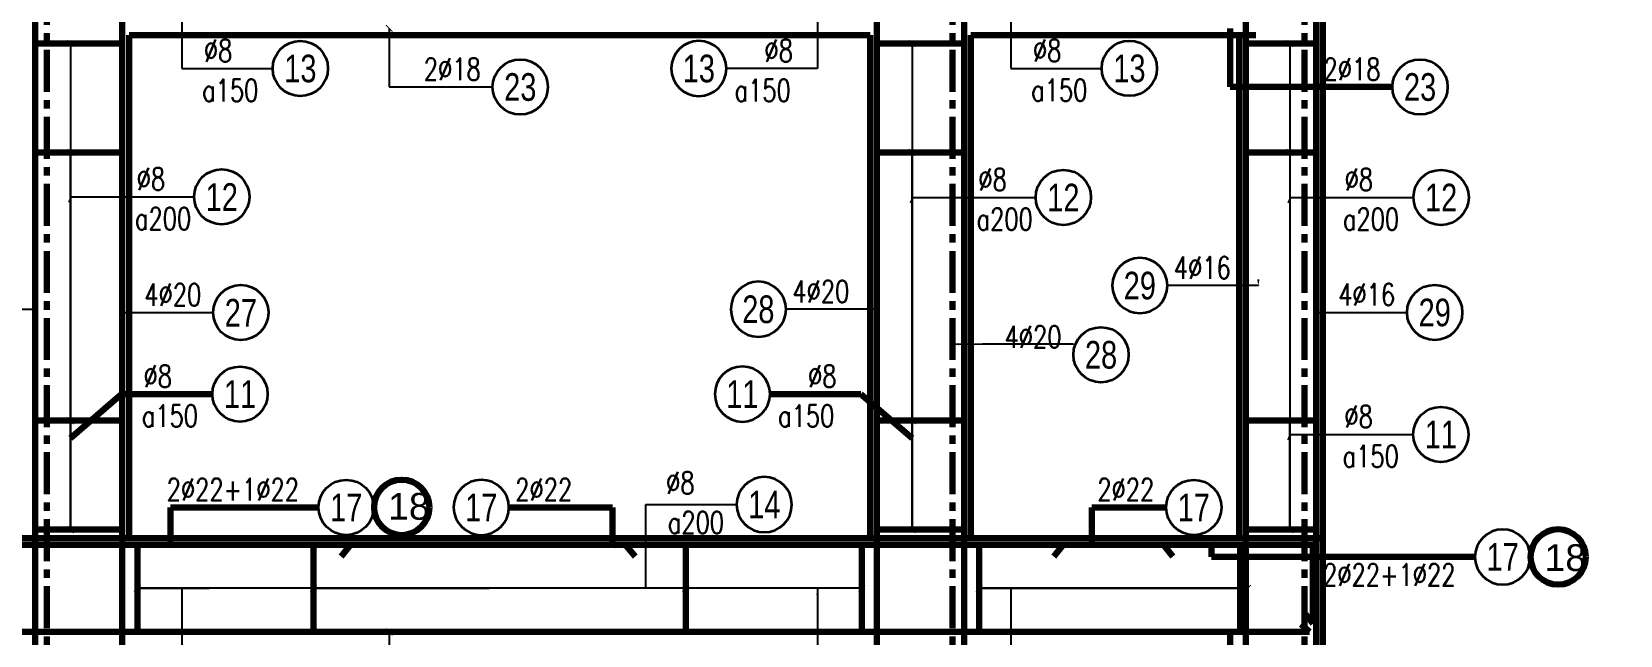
# Model space of a CAD drawing. Header units: millimetres. Extents: x 0 to 8478784, y 0 to 684185.
# Drawn here: x 3867676 to 3879518, y 377291 to 381791 of the extents above; entities that cross this region are included whole.
import ezdxf
from ezdxf.enums import TextEntityAlignment as Align

# ---------------------------------------------------------------- set-up
doc = ezdxf.new("R2010")
doc.units = ezdxf.units.MM
doc.header["$LTSCALE"] = 5000
doc.header["$MEASUREMENT"] = 0
doc.linetypes.add('CENTER', pattern=[2, 1.25, -0.25, 0.25, -0.25])
for name, color, linetype, lineweight in [('00-XMT.Axes', 22, 'CENTER', 15), ('00-XMT.Text', 4, 'Continuous', 20), ('02-XMT.Beams', 94, 'Continuous', 25), ('02-XMT.Beams-Text', 7, 'Continuous', 20), ('02-XMT.Reinforcement', 1, 'Continuous', 40), ('03-XMT.Stirrup', 3, 'Continuous', 25), ('net thay', 7, 'Continuous', 15), ('THEP', 1, 'Continuous', 35)]:
    doc.layers.add(name, color=color, linetype=linetype, lineweight=lineweight)
doc.styles.add('romans.shx', font='romans.shx', dxfattribs={"width": 0.75, "bigfont": 'vns.shx'})
doc.styles.add('S1', font='VHARIAL.TTF', dxfattribs={"height": 200})
doc.styles.add('VNARIALH', font='VHARIAL.TTF')
doc.styles.add('vnsimli 0.7', font='vnsimli.shx', dxfattribs={"width": 0.75})
doc.dimstyles.new('XMT 1-1-100', dxfattribs={"dimscale": 100, "dimtxt": 2.5, "dimasz": 1, "dimexe": 1, "dimexo": 0, "dimgap": 0.5, "dimtad": 1, "dimdec": 0, "dimzin": 0, "dimdsep": 46, "dimtxsty": 'vnsimli 0.7', "dimblk": 'ARCHTICK', "dimcen": 1.5, "dimdle": 1, "dimclrd": 8, "dimclre": 8, "dimclrt": 116, "dimadec": 0, "dimazin": 0, "dimtfac": 1, "dimtdec": 0, "dimtofl": 0, "dimtmove": 0, "dimatfit": 3, "dimfxl": 0.18, "dimtolj": 1, "dimtzin": 0, "dimarcsym": 0})

# ---------------------------------------------------------------- blocks, each defined once
blk = doc.blocks.new('_ArchTick')
at = {"color": 0, "linetype": 'ByBlock', "const_width": 0.15}
blk.add_lwpolyline([(-0.5, -0.5), (0.5, 0.5)], dxfattribs=at)
blk = doc.blocks.new('dk2')
at = {"color": 8}
blk.add_circle((312, 0), 312, dxfattribs=at)
at = {"layer": '00-XMT.Text', "color": 3, "style": 'romans.shx', "width": 0.75}
for tag, p in [('DK', (-678, 106)), ('KC', (-797, -372))]:
    blk.add_attdef(tag, p, '', height=250, dxfattribs=at)
at = {"layer": '00-XMT.Text', "color": 7, "style": 'VNARIALH', "width": 0.75}
blk.add_attdef('SH', text='', height=312, dxfattribs=at).set_placement((312, 0), align=Align.MIDDLE)

msp = doc.modelspace()

# ---------------------------------------------------------------- linework, layer by layer
at = {"layer": '00-XMT.Axes', "color": 8, "lineweight": 100, "ltscale": 0.05}
for p, q in [((3867789, 387655.8), (3867789, 351015.8)), ((3874539, 387655.8), (3874539, 351015.8)), ((3877164, 387655.8), (3877164, 351015.8))]:
    msp.add_line(p, q, dxfattribs=at)
at = {"layer": '02-XMT.Beams', "color": 2, "lineweight": 100}
for p, q in [((3877301.5, 387015.8), (3877301.5, 351015.8)), ((3868401.5, 378015.8), (3868401.5, 381765.8)), ((3873926.5, 381765.8), (3868401.5, 381765.8)), ((3868401.5, 378015.8), (3868401.5, 381765.8)), ((3873926.5, 381765.8), (3868401.5, 381765.8)), ((3868401.5, 378015.8), (3868401.5, 381765.8)), ((3873926.5, 381765.8), (3868401.5, 381765.8)), ((3873926.5, 378015.8), (3873926.5, 381765.8)), ((3873926.5, 378015.8), (3873926.5, 381765.8)), ((3873926.5, 378015.8), (3873926.5, 381765.8)), ((3873926.5, 378015.8), (3873926.5, 381765.8)), ((3874676.5, 378015.8), (3874676.5, 381765.8)), ((3874676.5, 378015.8), (3874676.5, 381765.8)), ((3876676.5, 381765.8), (3874676.5, 381765.8)), ((3874676.5, 378015.8), (3874676.5, 381765.8)), ((3876676.5, 381765.8), (3874676.5, 381765.8)), ((3874676.5, 378015.8), (3874676.5, 381765.8)), ((3876801.5, 381765.8), (3874676.5, 381765.8)), ((3876676.5, 381765.8), (3876676.5, 378015.8)), ((3876676.5, 381765.8), (3876676.5, 378015.8)), ((3876676.5, 381765.8), (3876676.5, 378015.8)), ((3876677.1, 381765.8), (3876677.1, 378015.8)), ((3868351.5, 380890.7), (3867701.5, 380890.7)), ((3874626.5, 380890.7), (3873976.5, 380890.7)), ((3877251.5, 380890.7), (3876726.5, 380890.7)), ((3868351.5, 378890.8), (3867701.5, 378890.8)), ((3874626.5, 378890.8), (3873976.5, 378890.8)), ((3877251.5, 378890.8), (3876726.5, 378890.8)), ((3877301.5, 378015.8), (3864276.5, 378015.8)), ((3877301.5, 378015.8), (3864276.5, 378015.8)), ((3868351.5, 378078.2), (3867701.5, 378078.2)), ((3873926.5, 378015.8), (3868401.5, 378015.8)), ((3873926.5, 378015.8), (3868401.5, 378015.8)), ((3874626.5, 378078.2), (3873976.5, 378078.2)), ((3876676.5, 378015.8), (3874676.5, 378015.8)), ((3876676.5, 378015.8), (3874676.5, 378015.8)), ((3877251.5, 378078.2), (3876726.5, 378078.2))]:
    msp.add_line(p, q, dxfattribs=at)
at = {"layer": '02-XMT.Beams', "color": 8, "lineweight": 100}
msp.add_line((3864276.5, 378015.8), (3877301.5, 378015.8), dxfattribs=at)
at = {"layer": '02-XMT.Beams', "lineweight": 100}
for centre in [(3870434.3, 378244), (3879055.3, 377874.5)]:
    msp.add_circle(centre, 206.2, dxfattribs=at)
at = {"layer": '02-XMT.Beams-Text', "lineweight": 100}
for p, q in [((3876609, 381815.8), (3876609, 381378.9)), ((3876609, 381378.9), (3877819.6, 381378.9)), ((3868345.6, 379089), (3867964, 378759.5)), ((3868345.6, 379089), (3869022.9, 379089)), ((3873857.4, 379089), (3873180.1, 379089)), ((3873857.4, 379089), (3874239, 378759.5)), ((3868709.5, 377965.8), (3868709.5, 378244)), ((3868710.5, 378244), (3869814.1, 378244)), ((3872004.5, 378244), (3871233.4, 378244)), ((3872004.5, 377965.8), (3872004.5, 378244)), ((3875577.9, 377965.8), (3875577.9, 378244)), ((3875577.9, 378244), (3876132.9, 378244)), ((3876471, 377965.8), (3876471, 377874.5)), ((3876471, 377874.5), (3878435.1, 377874.5)), ((3876609, 377315.8), (3876609, 376878.9))]:
    msp.add_line(p, q, dxfattribs=at)
at = {"layer": '02-XMT.Reinforcement', "lineweight": 100}
for p, q in [((3867701.5, 351015.8), (3867701.5, 386965.8)), ((3868351.5, 351015.8), (3868351.5, 386965.8)), ((3873976.5, 351015.8), (3873976.5, 386965.8)), ((3874626.5, 351015.8), (3874626.5, 386965.8)), ((3876726.5, 351015.8), (3876726.5, 386965.8)), ((3877251.5, 351015.8), (3877251.5, 386965.8)), ((3864351.5, 377965.8), (3877251.5, 377965.8)), ((3864351.5, 377965.8), (3877251.5, 377965.8)), ((3864351.5, 377965.8), (3877251.5, 377965.8)), ((3870052.8, 377965.8), (3869982.8, 377877)), ((3872103.7, 377965.8), (3872173.7, 377877)), ((3875365.3, 377965.8), (3875295.3, 377877)), ((3876113.2, 377965.8), (3876183.2, 377877)), ((3877226.5, 377375.1), (3877226.5, 377965.8)), ((3877226.5, 377375.1), (3877226.5, 377965.8)), ((3877226.5, 377375.1), (3877226.5, 377965.8)), ((3877226.5, 377375.1), (3877175.2, 377448.9)), ((3877226.5, 377375.1), (3877175.2, 377448.9)), ((3877226.5, 377375.1), (3877175.2, 377448.9)), ((3877201.5, 377315.8), (3864376.5, 377315.8)), ((3877201.5, 377315.8), (3864376.5, 377315.8)), ((3877201.5, 377315.8), (3864376.5, 377315.8)), ((3877201.5, 377315.8), (3877138.4, 377374.5)), ((3877201.5, 377315.8), (3877138.4, 377374.5)), ((3877201.5, 377315.8), (3877138.4, 377374.5))]:
    msp.add_line(p, q, dxfattribs=at)
at = {"layer": '03-XMT.Stirrup', "lineweight": 100}
for p, q in [((3868351.5, 381703.2), (3867701.5, 381703.2)), ((3874626.5, 381703.2), (3873976.5, 381703.2)), ((3877251.5, 381703.2), (3876726.5, 381703.2)), ((3868464, 377965.8), (3868464, 377315.8)), ((3869776.5, 377965.8), (3869776.5, 377315.8)), ((3872551.5, 377965.8), (3872551.5, 377315.8)), ((3873864, 377965.8), (3873864, 377315.8)), ((3874739, 377965.8), (3874739, 377315.8)), ((3876684, 377965.8), (3876684, 377315.8))]:
    msp.add_line(p, q, dxfattribs=at)
at = {"layer": 'net thay', "linetype": 'CENTER', "lineweight": 15}
msp.add_circle((3911642, 421190.5), 262994, dxfattribs=at)

# ---------------------------------------------------------------- block references
at = {"layer": '02-XMT.Beams-Text', "lineweight": 100, "yscale": 46.875, "zscale": 46.875}
for p, xscale, rotation in [((3868709.5, 377965.8), 46.875, 270), ((3872004.5, 377965.8), 46.875, 270), ((3875577.9, 377965.8), -46.875, 90), ((3876471, 377965.8), -46.875, 270)]:
    msp.add_blockref('_ArchTick', p, dxfattribs=dict(at, xscale=xscale, rotation=rotation))
at = {"layer": 'THEP'}
ref = msp.add_blockref('dk2', (3869472.6, 381516.8), dxfattribs=dict(at, xscale=0.6599981251638383, yscale=0.6599981250183191, zscale=0.659998125))
ref.add_attrib('SH', '13', dxfattribs={"layer": '00-XMT.Text', "color": 7, "height": 206.25, "style": 'VNARIALH', "width": 0.75}).set_placement((3869678.8, 381516.8), align=Align.MIDDLE)
ref.add_attrib('DK', '%%c8', (3868959.6, 381567.4), dxfattribs={"layer": '00-XMT.Text', "color": 3, "height": 165, "style": 'romans.shx', "width": 0.75})
ref.add_attrib('KC', 'a150', (3868946.7, 381271.5), dxfattribs={"layer": '00-XMT.Text', "color": 3, "height": 165, "style": 'romans.shx', "width": 0.75})
ref = msp.add_blockref('dk2', (3872855.4, 381516.8), dxfattribs=dict(at, xscale=-0.6599981253966689, yscale=0.6599981250183191, zscale=0.659998125))
ref.add_attrib('SH', '13', dxfattribs={"layer": '00-XMT.Text', "color": 7, "height": 206.25, "style": 'VNARIALH', "width": 0.75}).set_placement((3872649.2, 381516.8), align=Align.MIDDLE)
ref.add_attrib('DK', '%%c8', (3873138.6, 381567.4), dxfattribs={"layer": '00-XMT.Text', "color": 3, "height": 165, "style": 'romans.shx', "width": 0.75})
ref.add_attrib('KC', 'a150', (3872915.8, 381271.5), dxfattribs={"layer": '00-XMT.Text', "color": 3, "height": 165, "style": 'romans.shx', "width": 0.75})
ref = msp.add_blockref('dk2', (3875652.8, 381517.8), dxfattribs=dict(at, xscale=0.6599981251638383, yscale=0.6599981250183191, zscale=0.659998125))
ref.add_attrib('SH', '13', dxfattribs={"layer": '00-XMT.Text', "color": 7, "height": 206.25, "style": 'VNARIALH', "width": 0.75}).set_placement((3875859.1, 381517.8), align=Align.MIDDLE)
ref.add_attrib('DK', '%%c8', (3875139.8, 381568.4), dxfattribs={"layer": '00-XMT.Text', "color": 3, "height": 165, "style": 'romans.shx', "width": 0.75})
ref.add_attrib('KC', 'a150', (3875126.9, 381272.5), dxfattribs={"layer": '00-XMT.Text', "color": 3, "height": 165, "style": 'romans.shx', "width": 0.75})
ref = msp.add_blockref('dk2', (3871112, 381378.9), dxfattribs=dict(at, xscale=0.6599981251638383, yscale=0.6599981250183191, zscale=0.659998125))
ref.add_attrib('SH', '23', dxfattribs={"layer": '00-XMT.Text', "color": 7, "height": 206.25, "style": 'VNARIALH', "width": 0.75}).set_placement((3871318.2, 381378.9), align=Align.MIDDLE)
ref.add_attrib('DK', '2%%c18', (3870599, 381429.5), dxfattribs={"layer": '00-XMT.Text', "color": 3, "height": 165, "style": 'romans.shx', "width": 0.75})
ref = msp.add_blockref('dk2', (3877819.6, 381378.9), dxfattribs=dict(at, xscale=0.6599981251638383, yscale=0.6599981250183191, zscale=0.659998125))
ref.add_attrib('SH', '23', dxfattribs={"layer": '00-XMT.Text', "color": 7, "height": 206.25, "style": 'VNARIALH', "width": 0.75}).set_placement((3878025.8, 381378.9), align=Align.MIDDLE)
ref.add_attrib('DK', '2%%c18', (3877306.6, 381429.5), dxfattribs={"layer": '00-XMT.Text', "color": 3, "height": 165, "style": 'romans.shx', "width": 0.75})
ref = msp.add_blockref('dk2', (3868886.9, 380559.8), dxfattribs=dict(at, xscale=0.6599981251638383, yscale=0.6599981250183191, zscale=0.659998125))
ref.add_attrib('SH', '12', dxfattribs={"layer": '00-XMT.Text', "color": 7, "height": 206.25, "style": 'VNARIALH', "width": 0.75}).set_placement((3869093.1, 380559.8), align=Align.MIDDLE)
ref.add_attrib('DK', ' %%c8', (3868373.9, 380610.5), dxfattribs={"layer": '00-XMT.Text', "color": 3, "height": 165, "style": 'romans.shx', "width": 0.75})
ref.add_attrib('KC', ' a200', (3868361, 380314.6), dxfattribs={"layer": '00-XMT.Text', "color": 3, "height": 165, "style": 'romans.shx', "width": 0.75})
ref = msp.add_blockref('dk2', (3875160.8, 380555.7), dxfattribs=dict(at, xscale=0.6599981251638383, yscale=0.6599981250183191, zscale=0.659998125))
ref.add_attrib('SH', '12', dxfattribs={"layer": '00-XMT.Text', "color": 7, "height": 206.25, "style": 'VNARIALH', "width": 0.75}).set_placement((3875367, 380555.7), align=Align.MIDDLE)
ref.add_attrib('DK', ' %%c8', (3874647.8, 380606.4), dxfattribs={"layer": '00-XMT.Text', "color": 3, "height": 165, "style": 'romans.shx', "width": 0.75})
ref.add_attrib('KC', ' a200', (3874634.9, 380310.5), dxfattribs={"layer": '00-XMT.Text', "color": 3, "height": 165, "style": 'romans.shx', "width": 0.75})
ref = msp.add_blockref('dk2', (3877976.4, 380555.7), dxfattribs=dict(at, xscale=0.6599981251638383, yscale=0.6599981250037672, zscale=0.659998125))
ref.add_attrib('SH', '12', dxfattribs={"layer": '00-XMT.Text', "color": 7, "height": 206.25, "style": 'VNARIALH', "width": 0.75}).set_placement((3878182.7, 380555.7), align=Align.MIDDLE)
ref.add_attrib('DK', '%%c8', (3877463.4, 380606.4), dxfattribs={"layer": '00-XMT.Text', "color": 3, "height": 165, "style": 'romans.shx', "width": 0.75})
ref.add_attrib('KC', 'a200', (3877450.5, 380310.5), dxfattribs={"layer": '00-XMT.Text', "color": 3, "height": 165, "style": 'romans.shx', "width": 0.75})
ref = msp.add_blockref('dk2', (3876142.9, 379898.2), dxfattribs=dict(at, xscale=-0.6599981253966689, yscale=0.6599981250183191, zscale=0.659998125))
ref.add_attrib('SH', '29', dxfattribs={"layer": '00-XMT.Text', "color": 7, "height": 206.25, "style": 'VNARIALH', "width": 0.75}).set_placement((3875936.7, 379898.2), align=Align.MIDDLE)
ref.add_attrib('DK', '4%%c16', (3876190.4, 379948.9), dxfattribs={"layer": '00-XMT.Text', "color": 3, "height": 165, "style": 'romans.shx', "width": 0.75})
ref = msp.add_blockref('dk2', (3869028.8, 379697), dxfattribs=dict(at, xscale=0.6599981251638383, yscale=0.6599981250183191, zscale=0.659998125))
ref.add_attrib('SH', '27', dxfattribs={"layer": '00-XMT.Text', "color": 7, "height": 206.25, "style": 'VNARIALH', "width": 0.75}).set_placement((3869235.1, 379697), align=Align.MIDDLE)
ref.add_attrib('DK', '4%%c20', (3868515.8, 379747.6), dxfattribs={"layer": '00-XMT.Text', "color": 3, "height": 165, "style": 'romans.shx', "width": 0.75})
ref = msp.add_blockref('dk2', (3873299.2, 379721.4), dxfattribs=dict(at, xscale=-0.6599981253966689, yscale=0.6599981250183191, zscale=0.659998125))
ref.add_attrib('SH', '28', dxfattribs={"layer": '00-XMT.Text', "color": 7, "height": 206.25, "style": 'VNARIALH', "width": 0.75}).set_placement((3873092.9, 379721.4), align=Align.MIDDLE)
ref.add_attrib('DK', '4%%c20', (3873346.6, 379772), dxfattribs={"layer": '00-XMT.Text', "color": 3, "height": 165, "style": 'romans.shx', "width": 0.75})
ref = msp.add_blockref('dk2', (3877928.8, 379697.8), dxfattribs=dict(at, xscale=0.6599981253966689, yscale=0.6599981250183191, zscale=0.659998125))
ref.add_attrib('SH', '29', dxfattribs={"layer": '00-XMT.Text', "color": 7, "height": 206.25, "style": 'VNARIALH', "width": 0.75}).set_placement((3878135.1, 379697.8), align=Align.MIDDLE)
ref.add_attrib('DK', '4%%c16', (3877415.8, 379748.4), dxfattribs={"layer": '00-XMT.Text', "color": 3, "height": 165, "style": 'romans.shx', "width": 0.75})
ref = msp.add_blockref('dk2', (3875441.3, 379382.3), dxfattribs=dict(at, xscale=0.6599981251638383, yscale=0.6599981250183191, zscale=0.659998125))
ref.add_attrib('SH', '28', dxfattribs={"layer": '00-XMT.Text', "color": 7, "height": 206.25, "style": 'VNARIALH', "width": 0.75}).set_placement((3875647.6, 379382.3), align=Align.MIDDLE)
ref.add_attrib('DK', '4%%c20', (3874928.3, 379432.9), dxfattribs={"layer": '00-XMT.Text', "color": 3, "height": 165, "style": 'romans.shx', "width": 0.75})
ref = msp.add_blockref('dk2', (3869022.9, 379089), dxfattribs=dict(at, xscale=0.6599981251638383, yscale=0.6599981250183191, zscale=0.659998125))
ref.add_attrib('SH', '11', dxfattribs={"layer": '00-XMT.Text', "color": 7, "height": 206.25, "style": 'VNARIALH', "width": 0.75}).set_placement((3869229.2, 379089), align=Align.MIDDLE)
ref.add_attrib('DK', '%%c8', (3868509.9, 379139.7), dxfattribs={"layer": '00-XMT.Text', "color": 3, "height": 165, "style": 'romans.shx', "width": 0.75})
ref.add_attrib('KC', 'a150', (3868497, 378843.8), dxfattribs={"layer": '00-XMT.Text', "color": 3, "height": 165, "style": 'romans.shx', "width": 0.75})
ref = msp.add_blockref('dk2', (3873180.1, 379089), dxfattribs=dict(at, xscale=-0.6599981253966689, yscale=0.6599981250183191, zscale=0.659998125))
ref.add_attrib('SH', '11', dxfattribs={"layer": '00-XMT.Text', "color": 7, "height": 206.25, "style": 'VNARIALH', "width": 0.75}).set_placement((3872973.8, 379089), align=Align.MIDDLE)
ref.add_attrib('DK', '%%c8', (3873463.3, 379139.7), dxfattribs={"layer": '00-XMT.Text', "color": 3, "height": 165, "style": 'romans.shx', "width": 0.75})
ref.add_attrib('KC', 'a150', (3873240.5, 378843.8), dxfattribs={"layer": '00-XMT.Text', "color": 3, "height": 165, "style": 'romans.shx', "width": 0.75})
ref = msp.add_blockref('dk2', (3877974.5, 378788.1), dxfattribs=dict(at, xscale=0.6599981253966689, yscale=0.6599981250183191, zscale=0.659998125))
ref.add_attrib('SH', '11', dxfattribs={"layer": '00-XMT.Text', "color": 7, "height": 206.25, "style": 'VNARIALH', "width": 0.75}).set_placement((3878180.8, 378788.1), align=Align.MIDDLE)
ref.add_attrib('DK', '%%c8', (3877461.5, 378838.7), dxfattribs={"layer": '00-XMT.Text', "color": 3, "height": 165, "style": 'romans.shx', "width": 0.75})
ref.add_attrib('KC', 'a150', (3877448.6, 378542.9), dxfattribs={"layer": '00-XMT.Text', "color": 3, "height": 165, "style": 'romans.shx', "width": 0.75})
ref = msp.add_blockref('dk2', (3869814.1, 378244), dxfattribs=dict(at, xscale=0.6599981253966689, yscale=0.6599981250183191, zscale=0.659998125))
ref.add_attrib('SH', '17', dxfattribs={"layer": '00-XMT.Text', "color": 7, "height": 206.25, "style": 'VNARIALH', "width": 0.75}).set_placement((3870020.3, 378244), align=Align.MIDDLE)
ref.add_attrib('DK', '2%%c22+1%%c22', (3868682.3, 378294.6), dxfattribs={"layer": '00-XMT.Text', "color": 3, "height": 165, "style": 'romans.shx', "width": 0.75})
ref = msp.add_blockref('dk2', (3871233.4, 378244), dxfattribs=dict(at, xscale=-0.6599981253966689, yscale=0.6599981250183191, zscale=0.659998125))
ref.add_attrib('SH', '17', dxfattribs={"layer": '00-XMT.Text', "color": 7, "height": 206.25, "style": 'VNARIALH', "width": 0.75}).set_placement((3871027.2, 378244), align=Align.MIDDLE)
ref.add_attrib('DK', '2%%c22', (3871280.9, 378294.6), dxfattribs={"layer": '00-XMT.Text', "color": 3, "height": 165, "style": 'romans.shx', "width": 0.75})
ref = msp.add_blockref('dk2', (3872931.1, 378264.8), dxfattribs=dict(at, xscale=-0.6599981253966689, yscale=0.659998125047423, zscale=0.659998125, rotation=180))
ref.add_attrib('SH', '14', dxfattribs={"layer": '00-XMT.Text', "color": 7, "height": 206.25, "style": 'VNARIALH', "width": 0.75}).set_placement((3873137.3, 378264.8), align=Align.MIDDLE)
ref.add_attrib('DK', 'a200', (3872418.1, 378049.1), dxfattribs={"layer": '00-XMT.Text', "color": 3, "height": 165, "style": 'romans.shx', "width": 0.75})
ref.add_attrib('KC', '%%c8', (3872405.2, 378345), dxfattribs={"layer": '00-XMT.Text', "color": 3, "height": 165, "style": 'romans.shx', "width": 0.75})
ref = msp.add_blockref('dk2', (3876132.9, 378244), dxfattribs=dict(at, xscale=0.6599981253966689, yscale=0.6599981250183191, zscale=0.659998125))
ref.add_attrib('SH', '17', dxfattribs={"layer": '00-XMT.Text', "color": 7, "height": 206.25, "style": 'VNARIALH', "width": 0.75}).set_placement((3876339.1, 378244), align=Align.MIDDLE)
ref.add_attrib('DK', '2%%c22', (3875619.9, 378294.6), dxfattribs={"layer": '00-XMT.Text', "color": 3, "height": 165, "style": 'romans.shx', "width": 0.75})
ref = msp.add_blockref('dk2', (3878435.1, 377874.5), dxfattribs=dict(at, xscale=-0.6599981253966689, yscale=0.659998125047423, zscale=0.659998125, rotation=180))
ref.add_attrib('SH', '17', dxfattribs={"layer": '00-XMT.Text', "color": 7, "height": 206.25, "style": 'VNARIALH', "width": 0.75}).set_placement((3878641.3, 377874.5), align=Align.MIDDLE)
ref.add_attrib('DK', '2%%c22+1%%c22', (3877303.3, 377658.9), dxfattribs={"layer": '00-XMT.Text', "color": 3, "height": 165, "style": 'romans.shx', "width": 0.75})

# ---------------------------------------------------------------- texts
at = {"layer": '02-XMT.Beams', "lineweight": 100, "char_height": 200, "width": 165.5, "style": 'S1'}
for insert, attachment_point in [((3870332.3, 378352), 1), ((3878953.3, 377766.5), 7)]:
    msp.add_mtext('18', dxfattribs=dict(at, insert=insert, attachment_point=attachment_point))

# ---------------------------------------------------------------- leaders
at = {"layer": '02-XMT.Beams', "lineweight": 100}
for points, override in [([(3868795.2, 382139.8), (3868795.2, 381516.8), (3869472.6, 381516.8)], {"dimasz": 0.5, "dimgap": 0.5, "dimtad": 0}), ([(3873532.8, 382139.8), (3873532.8, 381516.8), (3872855.4, 381516.8)], {"dimasz": 0.5, "dimgap": 0.5, "dimtad": 0}), ([(3874975.5, 382140.8), (3874975.5, 381517.8), (3875652.8, 381517.8)], {"dimasz": 0.5, "dimgap": 0.5, "dimtad": 0}), ([(3870340.9, 381815.8), (3870340.9, 381378.9), (3871112, 381378.9)], {"dimasz": 0.5, "dimgap": 0.5, "dimtad": 0, "dimldrblk": 'ArchTick'}), ([(3867964, 381703.2), (3867964, 378078.2)], {"dimasz": 0.5, "dimtad": 0, "dimldrblk": 'ArchTick'}), ([(3874239, 381703.2), (3874239, 378078.2)], {"dimasz": 0.5, "dimtad": 0, "dimldrblk": 'ArchTick'}), ([(3877054.6, 381703.2), (3877054.6, 378078.2)], {"dimasz": 0.5, "dimtad": 0, "dimldrblk": 'ArchTick'}), ([(3867964, 380890.7), (3867964, 378890.8)], {"dimasz": 0.5, "dimtad": 0, "dimldrblk": 'ArchTick'}), ([(3867964, 378890.8), (3867964, 380890.7)], {"dimasz": 0.5, "dimtad": 0, "dimldrblk": 'ArchTick'}), ([(3874239, 380890.7), (3874239, 378890.8)], {"dimasz": 0.5, "dimtad": 0, "dimldrblk": 'ArchTick'}), ([(3874239, 378890.8), (3874239, 380890.7)], {"dimasz": 0.5, "dimtad": 0, "dimldrblk": 'ArchTick'}), ([(3877054.6, 380890.7), (3877054.6, 378890.8)], {"dimasz": 0.5, "dimtad": 0, "dimldrblk": 'ArchTick'}), ([(3867967, 380566.9), (3867965.1, 380559.8), (3868886.9, 380559.8)], {"dimasz": 0.5, "dimgap": 0.5, "dimtad": 0}), ([(3874240.9, 380562.8), (3874239, 380555.7), (3875160.8, 380555.7)], {"dimasz": 0.5, "dimgap": 0.5, "dimtad": 0}), ([(3877056.5, 380562.8), (3877054.6, 380555.7), (3877976.4, 380555.7)], {"dimasz": 0.5, "dimgap": 0.5, "dimtad": 0}), ([(3876820.2, 379895), (3876820.2, 379898.2), (3876142.9, 379898.2)], {"dimasz": 0.5, "dimgap": 0.5, "dimtad": 0}), ([(3867701.5, 379717), (3867701.5, 379720.3), (3867024.2, 379720.3)], {"dimasz": 0.5, "dimgap": 0.5, "dimtad": 0}), ([(3873976.5, 379718.1), (3873976.5, 379721.4), (3873299.2, 379721.4)], {"dimasz": 0.5, "dimgap": 0.5, "dimtad": 0}), ([(3868351.5, 379693.7), (3868351.5, 379697), (3869028.8, 379697)], {"dimasz": 0.5, "dimgap": 0.5, "dimtad": 0}), ([(3877251.5, 379694.5), (3877251.5, 379697.8), (3877928.8, 379697.8)], {"dimasz": 0.5, "dimgap": 0.5, "dimtad": 0}), ([(3874539, 379460.1), (3874764, 379463.4), (3875441.3, 379463.4)], {"dimasz": 0.5, "dimgap": 0.5, "dimtad": 0}), ([(3867964, 378078.2), (3867964, 378890.8)], {"dimasz": 0.5, "dimtad": 0, "dimldrblk": 'ArchTick'}), ([(3874239, 378078.2), (3874239, 378890.8)], {"dimasz": 0.5, "dimtad": 0, "dimldrblk": 'ArchTick'}), ([(3877054.6, 378078.2), (3877054.6, 378890.8)], {"dimasz": 0.5, "dimtad": 0, "dimldrblk": 'ArchTick'}), ([(3877054.6, 378795.1), (3877052.8, 378788.1), (3877974.5, 378788.1)], {"dimasz": 0.5, "dimgap": 0.5, "dimtad": 0}), ([(3872253.8, 377641.8), (3872253.8, 378264.8), (3872931.1, 378264.8)], {"dimasz": 0.5, "dimgap": 0.5, "dimtad": 0}), ([(3868464, 377640.8), (3869001.5, 377640.8)], {"dimasz": 0.5, "dimtad": 0, "dimldrblk": 'ArchTick'}), ([(3869776.5, 377640.8), (3868464, 377640.8)], {"dimasz": 0.5, "dimtad": 0, "dimldrblk": 'ArchTick'}), ([(3868795.2, 377639.8), (3868795.2, 377016.8), (3869472.6, 377016.8)], {"dimasz": 0.5, "dimgap": 0.5, "dimtad": 0}), ([(3872551.5, 377640.8), (3869001.5, 377640.8)], {"dimasz": 0.5, "dimtad": 0, "dimldrblk": 'ArchTick'}), ([(3869776.5, 377640.8), (3870426.5, 377640.8), (3871089, 377640.8)], {"dimasz": 0.5, "dimtad": 0, "dimldrblk": 'ArchTick'}), ([(3873864, 377640.8), (3872551.5, 377640.8)], {"dimasz": 0.5, "dimtad": 0, "dimldrblk": 'ArchTick'}), ([(3873532.8, 377639.8), (3873532.8, 377016.8), (3872855.4, 377016.8)], {"dimasz": 0.5, "dimgap": 0.5, "dimtad": 0}), ([(3874739, 377640.8), (3876739, 377640.8)], {"dimasz": 0.5, "dimtad": 0, "dimldrblk": 'ArchTick'}), ([(3876739, 377640.8), (3874739, 377640.8)], {"dimasz": 0.5, "dimtad": 0, "dimldrblk": 'ArchTick'}), ([(3874975.5, 377640.8), (3874975.5, 377017.8), (3875652.8, 377017.8)], {"dimasz": 0.5, "dimgap": 0.5, "dimtad": 0}), ([(3870340.9, 377315.8), (3870340.9, 376878.9), (3871112, 376878.9)], {"dimasz": 0.5, "dimgap": 0.5, "dimtad": 0, "dimldrblk": 'ArchTick'})]:
    msp.add_leader(points, dimstyle='XMT 1-1-100', override=override, dxfattribs=at)

doc.saveas('drawing.dxf')
